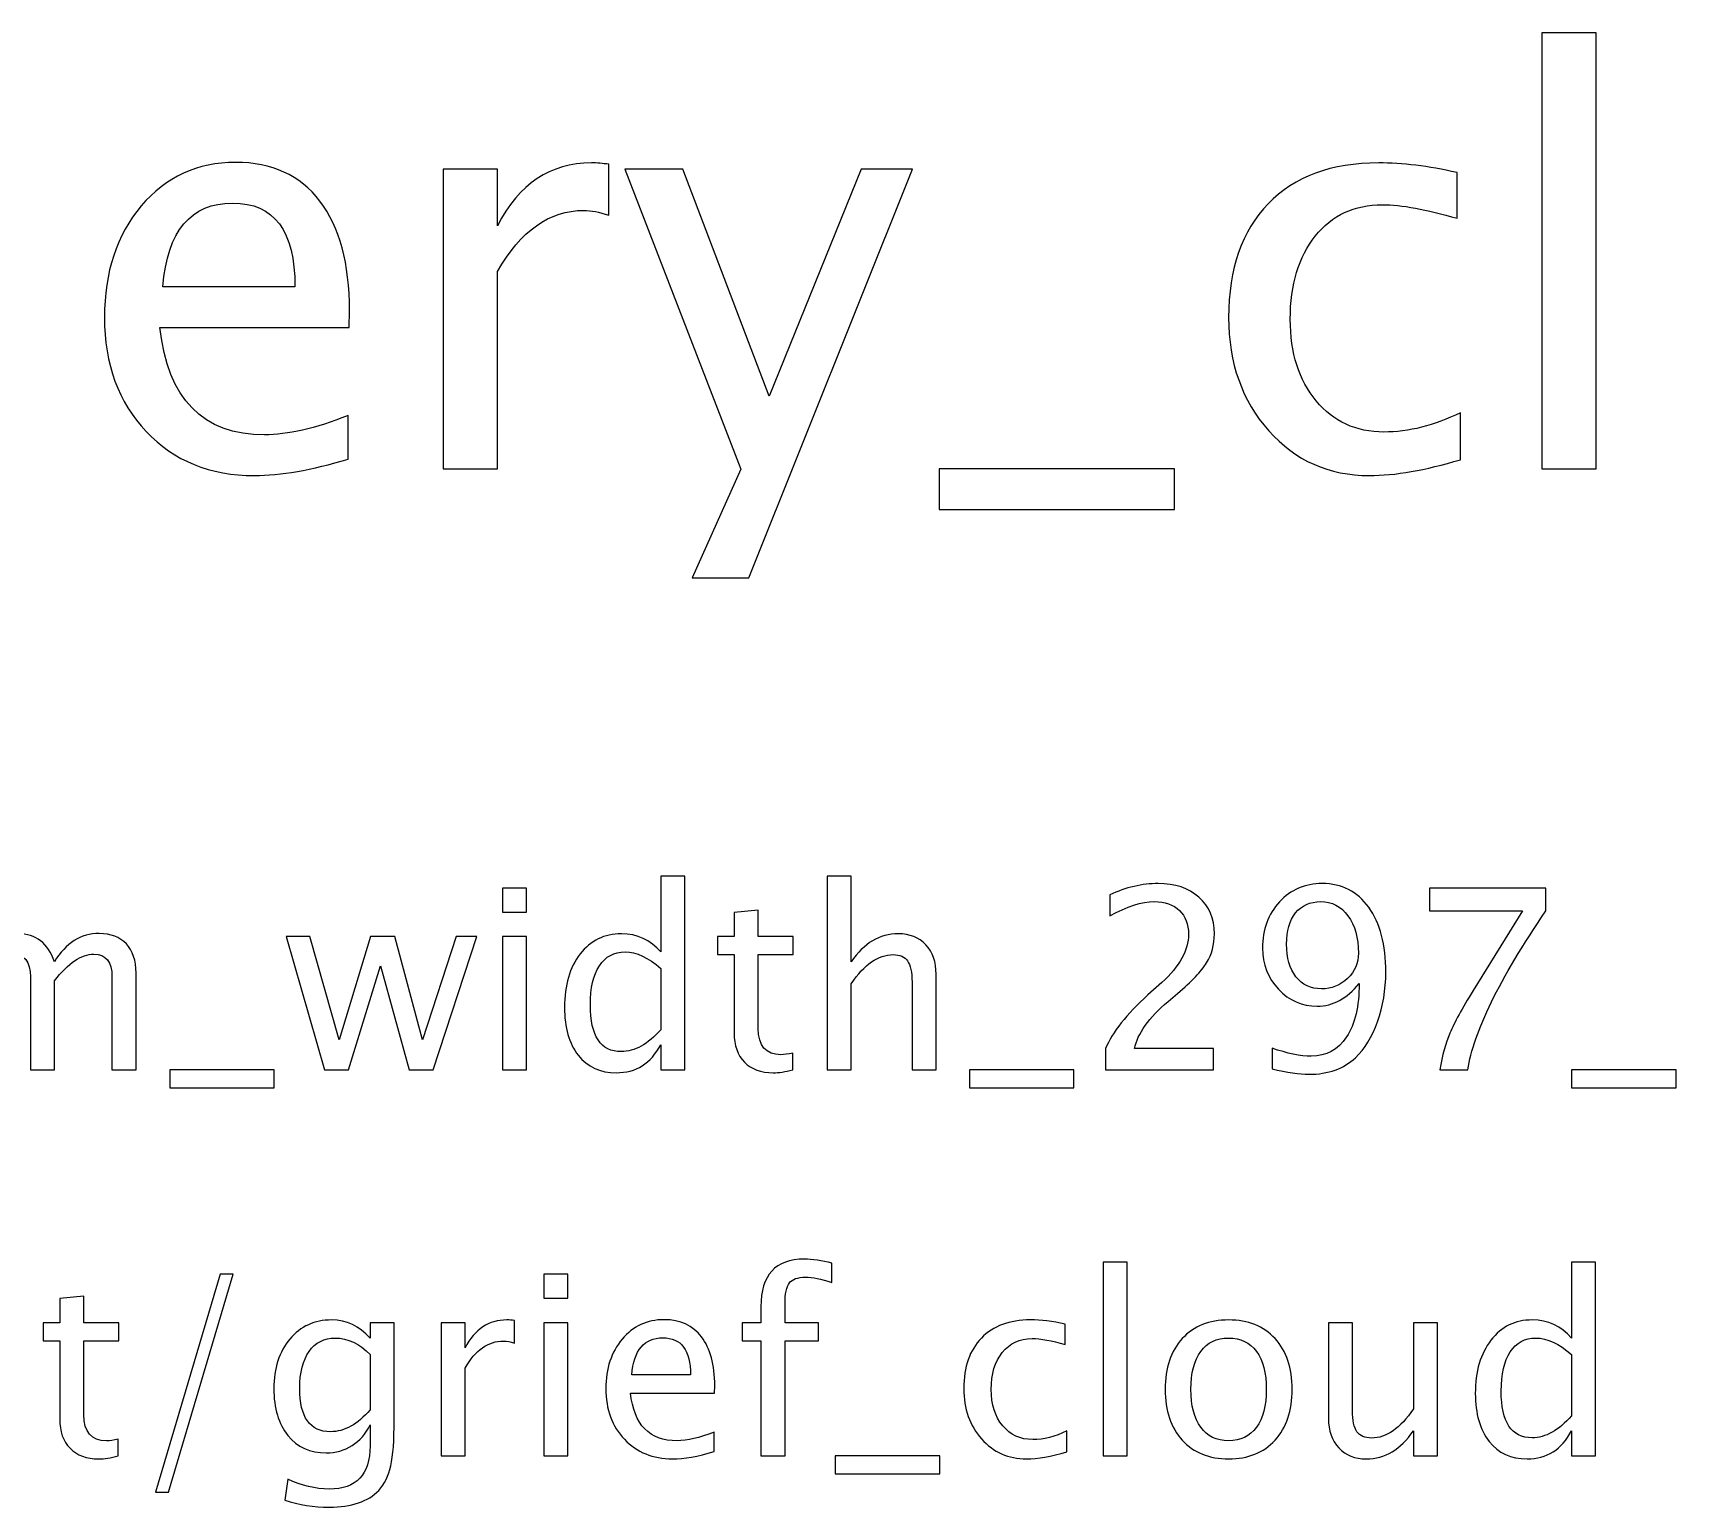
# Model space of a CAD drawing. Header units: centimetres. Extents: x -73 to 73, y -61 to 74.
# Drawn here: x 8.78 to 22.62, y 61.99 to 74.4 of the extents above; entities that cross this region are included whole.
import ezdxf

# ---------------------------------------------------------------- set-up
doc = ezdxf.new("R2010")
doc.units = ezdxf.units.CM
doc.header["$MEASUREMENT"] = 0
doc.layers.add('Layer 1', color=7, linetype='Continuous')

msp = doc.modelspace()

# ---------------------------------------------------------------- linework, layer by layer
at = {"layer": 'Layer 1'}
for points, knots in [([(21.49312, 70.73294), (21.49312, 70.73294), (21.49312, 74.40483), (21.49312, 74.40483), (21.49312, 74.40483), (21.49312, 74.40483), (21.95032, 74.40483), (21.95032, 74.40483), (21.95032, 74.40483), (21.95032, 74.40483), (21.95032, 70.73294), (21.95032, 70.73294), (21.95032, 70.73294), (21.95032, 70.73294), (21.49312, 70.73294), (21.49312, 70.73294)], [0, 0, 0, 0, 0.2, 0.2, 0.2, 0.2, 0.4, 0.4, 0.4, 0.4, 0.6, 0.6, 0.6, 0.6, 1, 1, 1, 1]), ([(11.43471, 70.8139), (11.12753, 70.72183), (10.8648, 70.67579), (10.64573, 70.67579), (10.64573, 70.67579), (10.27187, 70.67579), (9.96786, 70.79962), (9.73371, 71.04647), (9.73371, 71.04647), (9.49955, 71.29333), (9.38208, 71.61321), (9.38208, 72.00691), (9.38208, 72.00691), (9.38208, 72.3887), (9.48526, 72.70223), (9.69243, 72.9475), (9.69243, 72.9475), (9.8996, 73.19198), (10.16471, 73.31422), (10.48777, 73.31422), (10.48777, 73.31422), (10.79336, 73.31422), (11.0299, 73.20547), (11.19659, 72.98798), (11.19659, 72.98798), (11.36328, 72.7705), (11.44662, 72.46252), (11.44662, 72.06327), (11.44662, 72.06327), (11.44662, 72.06327), (11.44424, 71.92357), (11.44424, 71.92357), (11.44424, 71.92357), (11.44424, 71.92357), (9.8488, 71.92357), (9.8488, 71.92357), (9.8488, 71.92357), (9.91548, 71.32032), (10.20996, 71.01869), (10.73145, 71.01869), (10.73145, 71.01869), (10.92274, 71.01869), (11.1569, 71.07267), (11.43471, 71.18062), (11.43471, 71.18062), (11.43471, 71.18062), (11.43471, 70.8139), (11.43471, 70.8139)], [0, 0, 0, 0, 0.07692308, 0.07692308, 0.07692308, 0.07692308, 0.15384615, 0.15384615, 0.15384615, 0.15384615, 0.23076923, 0.23076923, 0.23076923, 0.23076923, 0.30769231, 0.30769231, 0.30769231, 0.30769231, 0.38461538, 0.38461538, 0.38461538, 0.38461538, 0.46153846, 0.46153846, 0.46153846, 0.46153846, 0.53846154, 0.53846154, 0.53846154, 0.53846154, 0.61538462, 0.61538462, 0.61538462, 0.61538462, 0.69230769, 0.69230769, 0.69230769, 0.69230769, 0.76923077, 0.76923077, 0.76923077, 0.76923077, 0.84615385, 0.84615385, 0.84615385, 0.84615385, 1, 1, 1, 1]), ([(12.23561, 70.73294), (12.23561, 70.73294), (12.23561, 73.25707), (12.23561, 73.25707), (12.23561, 73.25707), (12.23561, 73.25707), (12.69281, 73.25707), (12.69281, 73.25707), (12.69281, 73.25707), (12.69281, 73.25707), (12.69281, 72.78002), (12.69281, 72.78002), (12.69281, 72.78002), (12.87458, 73.13324), (13.1381, 73.30945), (13.48418, 73.30945), (13.48418, 73.30945), (13.53101, 73.30945), (13.58022, 73.30548), (13.63102, 73.29755), (13.63102, 73.29755), (13.63102, 73.29755), (13.63102, 72.86972), (13.63102, 72.86972), (13.63102, 72.86972), (13.55165, 72.89591), (13.4818, 72.9094), (13.42147, 72.9094), (13.42147, 72.9094), (13.13096, 72.9094), (12.88807, 72.73795), (12.69281, 72.39426), (12.69281, 72.39426), (12.69281, 72.39426), (12.69281, 70.73294), (12.69281, 70.73294), (12.69281, 70.73294), (12.69281, 70.73294), (12.23561, 70.73294), (12.23561, 70.73294)], [0, 0, 0, 0, 0.09090909, 0.09090909, 0.09090909, 0.09090909, 0.18181818, 0.18181818, 0.18181818, 0.18181818, 0.27272727, 0.27272727, 0.27272727, 0.27272727, 0.36363636, 0.36363636, 0.36363636, 0.36363636, 0.45454545, 0.45454545, 0.45454545, 0.45454545, 0.54545455, 0.54545455, 0.54545455, 0.54545455, 0.63636364, 0.63636364, 0.63636364, 0.63636364, 0.72727273, 0.72727273, 0.72727273, 0.72727273, 0.81818182, 0.81818182, 0.81818182, 0.81818182, 1, 1, 1, 1]), ([(14.3335, 69.81378), (14.3335, 69.81378), (14.74307, 70.72976), (14.74307, 70.72976), (14.74307, 70.72976), (14.74307, 70.72976), (13.76517, 73.25707), (13.76517, 73.25707), (13.76517, 73.25707), (13.76517, 73.25707), (14.25571, 73.25707), (14.25571, 73.25707), (14.25571, 73.25707), (14.25571, 73.25707), (14.98278, 71.34572), (14.98278, 71.34572), (14.98278, 71.34572), (14.98278, 71.34572), (15.75828, 73.25707), (15.75828, 73.25707), (15.75828, 73.25707), (15.75828, 73.25707), (16.18928, 73.25707), (16.18928, 73.25707), (16.18928, 73.25707), (16.18928, 73.25707), (14.80975, 69.81378), (14.80975, 69.81378), (14.80975, 69.81378), (14.80975, 69.81378), (14.3335, 69.81378), (14.3335, 69.81378)], [0, 0, 0, 0, 0.11111111, 0.11111111, 0.11111111, 0.11111111, 0.22222222, 0.22222222, 0.22222222, 0.22222222, 0.33333333, 0.33333333, 0.33333333, 0.33333333, 0.44444444, 0.44444444, 0.44444444, 0.44444444, 0.55555556, 0.55555556, 0.55555556, 0.55555556, 0.66666667, 0.66666667, 0.66666667, 0.66666667, 0.77777778, 0.77777778, 0.77777778, 0.77777778, 1, 1, 1, 1]), ([(20.80653, 70.80914), (20.51046, 70.72024), (20.25487, 70.67579), (20.03977, 70.67579), (20.03977, 70.67579), (19.69846, 70.67579), (19.41588, 70.802), (19.19125, 71.05362), (19.19125, 71.05362), (18.96662, 71.30603), (18.85391, 71.62432), (18.85391, 72.0077), (18.85391, 72.0077), (18.85391, 72.41728), (18.96503, 72.73716), (19.18728, 72.96576), (19.18728, 72.96576), (19.40953, 73.19515), (19.71989, 73.30945), (20.11835, 73.30945), (20.11835, 73.30945), (20.31441, 73.30945), (20.53507, 73.28247), (20.77796, 73.22849), (20.77796, 73.22849), (20.77796, 73.22849), (20.77796, 72.84273), (20.77796, 72.84273), (20.77796, 72.84273), (20.51999, 72.91893), (20.30964, 72.95703), (20.14772, 72.95703), (20.14772, 72.95703), (19.91277, 72.95703), (19.72465, 72.86892), (19.58416, 72.6935), (19.58416, 72.6935), (19.44366, 72.51808), (19.37302, 72.28393), (19.37302, 71.99183), (19.37302, 71.99183), (19.37302, 71.70846), (19.44604, 71.47986), (19.5913, 71.30444), (19.5913, 71.30444), (19.73656, 71.12982), (19.92626, 71.0425), (20.16201, 71.0425), (20.16201, 71.0425), (20.37076, 71.0425), (20.58507, 71.09648), (20.80653, 71.20443), (20.80653, 71.20443), (20.80653, 71.20443), (20.80653, 70.80914), (20.80653, 70.80914)], [0, 0, 0, 0, 0.06666667, 0.06666667, 0.06666667, 0.06666667, 0.13333333, 0.13333333, 0.13333333, 0.13333333, 0.2, 0.2, 0.2, 0.2, 0.26666667, 0.26666667, 0.26666667, 0.26666667, 0.33333333, 0.33333333, 0.33333333, 0.33333333, 0.4, 0.4, 0.4, 0.4, 0.46666667, 0.46666667, 0.46666667, 0.46666667, 0.53333333, 0.53333333, 0.53333333, 0.53333333, 0.6, 0.6, 0.6, 0.6, 0.66666667, 0.66666667, 0.66666667, 0.66666667, 0.73333333, 0.73333333, 0.73333333, 0.73333333, 0.8, 0.8, 0.8, 0.8, 0.86666667, 0.86666667, 0.86666667, 0.86666667, 1, 1, 1, 1]), ([(9.87261, 72.26647), (9.87261, 72.26647), (10.98704, 72.26647), (10.98704, 72.26647), (10.98704, 72.26647), (10.98704, 72.73637), (10.81162, 72.97132), (10.46158, 72.97132), (10.46158, 72.97132), (10.10915, 72.97132), (9.91309, 72.73637), (9.87261, 72.26647)], [0, 0, 0, 0, 0.25, 0.25, 0.25, 0.25, 0.5, 0.5, 0.5, 0.5, 1, 1, 1, 1]), ([(16.41551, 70.39004), (16.41551, 70.39004), (16.41551, 70.73294), (16.41551, 70.73294), (16.41551, 70.73294), (16.41551, 70.73294), (18.39671, 70.73294), (18.39671, 70.73294), (18.39671, 70.73294), (18.39671, 70.73294), (18.39671, 70.39004), (18.39671, 70.39004), (18.39671, 70.39004), (18.39671, 70.39004), (16.41551, 70.39004), (16.41551, 70.39004)], [0, 0, 0, 0, 0.2, 0.2, 0.2, 0.2, 0.4, 0.4, 0.4, 0.4, 0.6, 0.6, 0.6, 0.6, 1, 1, 1, 1]), ([(14.06857, 65.67044), (14.06857, 65.67044), (14.06857, 65.88105), (14.06857, 65.88105), (14.06857, 65.88105), (13.98567, 65.72371), (13.86079, 65.64504), (13.69392, 65.64504), (13.69392, 65.64504), (13.55846, 65.64504), (13.45192, 65.69408), (13.37431, 65.7925), (13.37431, 65.7925), (13.2967, 65.89093), (13.25789, 66.02534), (13.25789, 66.19573), (13.25789, 66.19573), (13.25789, 66.38199), (13.30199, 66.53192), (13.38983, 66.64552), (13.38983, 66.64552), (13.47802, 66.75876), (13.59374, 66.81556), (13.73732, 66.81556), (13.73732, 66.81556), (13.87031, 66.81556), (13.98109, 66.76476), (14.06857, 66.66281), (14.06857, 66.66281), (14.06857, 66.66281), (14.06857, 67.30239), (14.06857, 67.30239), (14.06857, 67.30239), (14.06857, 67.30239), (14.27178, 67.30239), (14.27178, 67.30239), (14.27178, 67.30239), (14.27178, 67.30239), (14.27178, 65.67044), (14.27178, 65.67044), (14.27178, 65.67044), (14.27178, 65.67044), (14.06857, 65.67044), (14.06857, 65.67044)], [0, 0, 0, 0, 0.08333333, 0.08333333, 0.08333333, 0.08333333, 0.16666667, 0.16666667, 0.16666667, 0.16666667, 0.25, 0.25, 0.25, 0.25, 0.33333333, 0.33333333, 0.33333333, 0.33333333, 0.41666667, 0.41666667, 0.41666667, 0.41666667, 0.5, 0.5, 0.5, 0.5, 0.58333333, 0.58333333, 0.58333333, 0.58333333, 0.66666667, 0.66666667, 0.66666667, 0.66666667, 0.75, 0.75, 0.75, 0.75, 0.83333333, 0.83333333, 0.83333333, 0.83333333, 1, 1, 1, 1]), ([(15.47051, 65.67044), (15.47051, 65.67044), (15.47051, 67.30239), (15.47051, 67.30239), (15.47051, 67.30239), (15.47051, 67.30239), (15.67371, 67.30239), (15.67371, 67.30239), (15.67371, 67.30239), (15.67371, 67.30239), (15.67371, 66.58026), (15.67371, 66.58026), (15.67371, 66.58026), (15.78131, 66.73724), (15.91325, 66.81556), (16.06918, 66.81556), (16.06918, 66.81556), (16.16725, 66.81556), (16.24521, 66.78487), (16.30271, 66.72313), (16.30271, 66.72313), (16.36022, 66.66175), (16.38915, 66.57884), (16.38915, 66.47513), (16.38915, 66.47513), (16.38915, 66.47513), (16.38915, 65.67044), (16.38915, 65.67044), (16.38915, 65.67044), (16.38915, 65.67044), (16.18594, 65.67044), (16.18594, 65.67044), (16.18594, 65.67044), (16.18594, 65.67044), (16.18594, 66.40881), (16.18594, 66.40881), (16.18594, 66.40881), (16.18594, 66.49206), (16.1736, 66.55133), (16.14926, 66.58661), (16.14926, 66.58661), (16.12456, 66.62224), (16.08399, 66.63987), (16.02719, 66.63987), (16.02719, 66.63987), (15.90231, 66.63987), (15.78448, 66.55838), (15.67371, 66.3954), (15.67371, 66.3954), (15.67371, 66.3954), (15.67371, 65.67044), (15.67371, 65.67044), (15.67371, 65.67044), (15.67371, 65.67044), (15.47051, 65.67044), (15.47051, 65.67044)], [0, 0, 0, 0, 0.06666667, 0.06666667, 0.06666667, 0.06666667, 0.13333333, 0.13333333, 0.13333333, 0.13333333, 0.2, 0.2, 0.2, 0.2, 0.26666667, 0.26666667, 0.26666667, 0.26666667, 0.33333333, 0.33333333, 0.33333333, 0.33333333, 0.4, 0.4, 0.4, 0.4, 0.46666667, 0.46666667, 0.46666667, 0.46666667, 0.53333333, 0.53333333, 0.53333333, 0.53333333, 0.6, 0.6, 0.6, 0.6, 0.66666667, 0.66666667, 0.66666667, 0.66666667, 0.73333333, 0.73333333, 0.73333333, 0.73333333, 0.8, 0.8, 0.8, 0.8, 0.86666667, 0.86666667, 0.86666667, 0.86666667, 1, 1, 1, 1]), ([(12.73507, 66.99759), (12.73507, 66.99759), (12.73507, 67.20079), (12.73507, 67.20079), (12.73507, 67.20079), (12.73507, 67.20079), (12.93827, 67.20079), (12.93827, 67.20079), (12.93827, 67.20079), (12.93827, 67.20079), (12.93827, 66.99759), (12.93827, 66.99759), (12.93827, 66.99759), (12.93827, 66.99759), (12.73507, 66.99759), (12.73507, 66.99759)], [0, 0, 0, 0, 0.2, 0.2, 0.2, 0.2, 0.4, 0.4, 0.4, 0.4, 0.6, 0.6, 0.6, 0.6, 1, 1, 1, 1]), ([(17.81508, 65.67044), (17.81508, 65.67044), (17.81508, 65.84824), (17.81508, 65.84824), (17.81508, 65.84824), (17.87435, 65.98688), (17.99394, 66.13822), (18.17421, 66.30156), (18.17421, 66.30156), (18.17421, 66.30156), (18.29063, 66.40598), (18.29063, 66.40598), (18.29063, 66.40598), (18.44056, 66.54216), (18.5157, 66.67692), (18.5157, 66.81097), (18.5157, 66.81097), (18.5157, 66.8967), (18.48995, 66.96373), (18.4388, 67.01276), (18.4388, 67.01276), (18.38764, 67.0618), (18.31673, 67.08649), (18.22678, 67.08649), (18.22678, 67.08649), (18.12165, 67.08649), (17.99712, 67.04628), (17.85318, 66.96584), (17.85318, 66.96584), (17.85318, 66.96584), (17.85318, 67.14364), (17.85318, 67.14364), (17.85318, 67.14364), (17.989, 67.20714), (18.12412, 67.23889), (18.25888, 67.23889), (18.25888, 67.23889), (18.40211, 67.23889), (18.51711, 67.20044), (18.6039, 67.12318), (18.6039, 67.12318), (18.69033, 67.04592), (18.73372, 66.94362), (18.73372, 66.81591), (18.73372, 66.81591), (18.73372, 66.72419), (18.71185, 66.6427), (18.6681, 66.57179), (18.6681, 66.57179), (18.624, 66.50053), (18.54251, 66.41445), (18.42292, 66.31285), (18.42292, 66.31285), (18.42292, 66.31285), (18.34425, 66.24582), (18.34425, 66.24582), (18.34425, 66.24582), (18.18056, 66.10718), (18.08602, 65.97453), (18.06062, 65.84824), (18.06062, 65.84824), (18.06062, 65.84824), (18.72737, 65.84824), (18.72737, 65.84824), (18.72737, 65.84824), (18.72737, 65.84824), (18.72737, 65.67044), (18.72737, 65.67044), (18.72737, 65.67044), (18.72737, 65.67044), (17.81508, 65.67044), (17.81508, 65.67044)], [0, 0, 0, 0, 0.05263158, 0.05263158, 0.05263158, 0.05263158, 0.10526316, 0.10526316, 0.10526316, 0.10526316, 0.15789474, 0.15789474, 0.15789474, 0.15789474, 0.21052632, 0.21052632, 0.21052632, 0.21052632, 0.26315789, 0.26315789, 0.26315789, 0.26315789, 0.31578947, 0.31578947, 0.31578947, 0.31578947, 0.36842105, 0.36842105, 0.36842105, 0.36842105, 0.42105263, 0.42105263, 0.42105263, 0.42105263, 0.47368421, 0.47368421, 0.47368421, 0.47368421, 0.52631579, 0.52631579, 0.52631579, 0.52631579, 0.57894737, 0.57894737, 0.57894737, 0.57894737, 0.63157895, 0.63157895, 0.63157895, 0.63157895, 0.68421053, 0.68421053, 0.68421053, 0.68421053, 0.73684211, 0.73684211, 0.73684211, 0.73684211, 0.78947368, 0.78947368, 0.78947368, 0.78947368, 0.84210526, 0.84210526, 0.84210526, 0.84210526, 0.89473684, 0.89473684, 0.89473684, 0.89473684, 1, 1, 1, 1]), ([(19.21914, 65.67891), (19.21914, 65.67891), (19.21914, 65.85247), (19.21914, 65.85247), (19.21914, 65.85247), (19.34861, 65.80732), (19.45868, 65.78474), (19.54969, 65.78474), (19.54969, 65.78474), (19.67634, 65.78474), (19.77547, 65.83872), (19.84673, 65.94667), (19.84673, 65.94667), (19.91799, 66.05462), (19.95362, 66.2049), (19.95362, 66.39716), (19.95362, 66.39716), (19.85026, 66.26981), (19.73279, 66.20596), (19.60085, 66.20596), (19.60085, 66.20596), (19.47208, 66.20596), (19.36272, 66.25323), (19.27312, 66.34813), (19.27312, 66.34813), (19.18351, 66.44302), (19.13871, 66.55838), (19.13871, 66.69491), (19.13871, 66.69491), (19.13871, 66.85154), (19.18633, 66.98136), (19.28193, 67.08438), (19.28193, 67.08438), (19.37719, 67.18739), (19.49713, 67.23889), (19.64177, 67.23889), (19.64177, 67.23889), (19.80793, 67.23889), (19.93881, 67.17222), (20.03441, 67.03887), (20.03441, 67.03887), (20.13001, 66.90552), (20.17799, 66.72313), (20.17799, 66.49136), (20.17799, 66.49136), (20.17799, 66.34389), (20.15506, 66.20525), (20.10885, 66.07543), (20.10885, 66.07543), (20.06263, 65.94525), (20.0009, 65.84436), (19.92293, 65.77204), (19.92293, 65.77204), (19.82345, 65.67891), (19.69222, 65.63234), (19.52994, 65.63234), (19.52994, 65.63234), (19.44986, 65.63234), (19.34649, 65.64786), (19.21914, 65.67891)], [0, 0, 0, 0, 0.0625, 0.0625, 0.0625, 0.0625, 0.125, 0.125, 0.125, 0.125, 0.1875, 0.1875, 0.1875, 0.1875, 0.25, 0.25, 0.25, 0.25, 0.3125, 0.3125, 0.3125, 0.3125, 0.375, 0.375, 0.375, 0.375, 0.4375, 0.4375, 0.4375, 0.4375, 0.5, 0.5, 0.5, 0.5, 0.5625, 0.5625, 0.5625, 0.5625, 0.625, 0.625, 0.625, 0.625, 0.6875, 0.6875, 0.6875, 0.6875, 0.75, 0.75, 0.75, 0.75, 0.8125, 0.8125, 0.8125, 0.8125, 0.875, 0.875, 0.875, 0.875, 1, 1, 1, 1]), ([(20.63378, 65.67044), (20.65354, 65.78968), (20.68211, 65.89304), (20.7188, 65.97983), (20.7188, 65.97983), (20.75549, 66.06661), (20.82075, 66.1862), (20.91389, 66.3379), (20.91389, 66.3379), (20.91389, 66.3379), (21.33016, 67.01029), (21.33016, 67.01029), (21.33016, 67.01029), (21.33016, 67.01029), (20.54488, 67.01029), (20.54488, 67.01029), (20.54488, 67.01029), (20.54488, 67.01029), (20.54488, 67.20079), (20.54488, 67.20079), (20.54488, 67.20079), (20.54488, 67.20079), (21.52702, 67.20079), (21.52702, 67.20079), (21.52702, 67.20079), (21.52702, 67.20079), (21.52702, 67.01029), (21.52702, 67.01029), (21.52702, 67.01029), (21.13508, 66.43174), (20.91565, 65.98512), (20.86873, 65.67044), (20.86873, 65.67044), (20.86873, 65.67044), (20.63378, 65.67044), (20.63378, 65.67044)], [0, 0, 0, 0, 0.1, 0.1, 0.1, 0.1, 0.2, 0.2, 0.2, 0.2, 0.3, 0.3, 0.3, 0.3, 0.4, 0.4, 0.4, 0.4, 0.5, 0.5, 0.5, 0.5, 0.6, 0.6, 0.6, 0.6, 0.7, 0.7, 0.7, 0.7, 0.8, 0.8, 0.8, 0.8, 1, 1, 1, 1]), ([(15.18053, 65.67079), (15.11774, 65.65351), (15.06306, 65.64504), (15.01684, 65.64504), (15.01684, 65.64504), (14.91313, 65.64504), (14.83234, 65.67467), (14.77448, 65.73394), (14.77448, 65.73394), (14.71627, 65.79321), (14.68735, 65.8754), (14.68735, 65.98088), (14.68735, 65.98088), (14.68735, 65.98088), (14.68735, 66.63987), (14.68735, 66.63987), (14.68735, 66.63987), (14.68735, 66.63987), (14.54694, 66.63987), (14.54694, 66.63987), (14.54694, 66.63987), (14.54694, 66.63987), (14.54694, 66.79228), (14.54694, 66.79228), (14.54694, 66.79228), (14.54694, 66.79228), (14.68735, 66.79228), (14.68735, 66.79228), (14.68735, 66.79228), (14.68735, 66.79228), (14.68735, 66.99512), (14.68735, 66.99512), (14.68735, 66.99512), (14.68735, 66.99512), (14.89055, 67.01453), (14.89055, 67.01453), (14.89055, 67.01453), (14.89055, 67.01453), (14.89055, 66.79228), (14.89055, 66.79228), (14.89055, 66.79228), (14.89055, 66.79228), (15.18476, 66.79228), (15.18476, 66.79228), (15.18476, 66.79228), (15.18476, 66.79228), (15.18476, 66.63987), (15.18476, 66.63987), (15.18476, 66.63987), (15.18476, 66.63987), (14.89055, 66.63987), (14.89055, 66.63987), (14.89055, 66.63987), (14.89055, 66.63987), (14.89055, 66.01757), (14.89055, 66.01757), (14.89055, 66.01757), (14.89055, 65.87082), (14.9544, 65.79744), (15.08175, 65.79744), (15.08175, 65.79744), (15.10892, 65.79744), (15.14173, 65.80203), (15.18053, 65.81085), (15.18053, 65.81085), (15.18053, 65.81085), (15.18053, 65.67079), (15.18053, 65.67079)], [0, 0, 0, 0, 0.05555556, 0.05555556, 0.05555556, 0.05555556, 0.11111111, 0.11111111, 0.11111111, 0.11111111, 0.16666667, 0.16666667, 0.16666667, 0.16666667, 0.22222222, 0.22222222, 0.22222222, 0.22222222, 0.27777778, 0.27777778, 0.27777778, 0.27777778, 0.33333333, 0.33333333, 0.33333333, 0.33333333, 0.38888889, 0.38888889, 0.38888889, 0.38888889, 0.44444444, 0.44444444, 0.44444444, 0.44444444, 0.5, 0.5, 0.5, 0.5, 0.55555556, 0.55555556, 0.55555556, 0.55555556, 0.61111111, 0.61111111, 0.61111111, 0.61111111, 0.66666667, 0.66666667, 0.66666667, 0.66666667, 0.72222222, 0.72222222, 0.72222222, 0.72222222, 0.77777778, 0.77777778, 0.77777778, 0.77777778, 0.83333333, 0.83333333, 0.83333333, 0.83333333, 0.88888889, 0.88888889, 0.88888889, 0.88888889, 1, 1, 1, 1]), ([(19.34191, 66.72948), (19.34191, 66.61306), (19.36837, 66.52099), (19.42128, 66.45326), (19.42128, 66.45326), (19.4742, 66.38587), (19.54546, 66.35201), (19.63542, 66.35201), (19.63542, 66.35201), (19.72185, 66.35201), (19.79558, 66.38129), (19.85626, 66.43985), (19.85626, 66.43985), (19.91694, 66.49841), (19.94727, 66.56932), (19.94727, 66.65187), (19.94727, 66.65187), (19.94727, 66.7824), (19.91799, 66.88753), (19.85908, 66.9669), (19.85908, 66.9669), (19.80052, 67.04663), (19.72361, 67.08649), (19.62801, 67.08649), (19.62801, 67.08649), (19.53876, 67.08649), (19.46891, 67.05474), (19.41811, 66.99124), (19.41811, 66.99124), (19.36731, 66.92774), (19.34191, 66.84061), (19.34191, 66.72948)], [0, 0, 0, 0, 0.11111111, 0.11111111, 0.11111111, 0.11111111, 0.22222222, 0.22222222, 0.22222222, 0.22222222, 0.33333333, 0.33333333, 0.33333333, 0.33333333, 0.44444444, 0.44444444, 0.44444444, 0.44444444, 0.55555556, 0.55555556, 0.55555556, 0.55555556, 0.66666667, 0.66666667, 0.66666667, 0.66666667, 0.77777778, 0.77777778, 0.77777778, 0.77777778, 1, 1, 1, 1]), ([(8.06958, 65.67044), (8.06958, 65.67044), (8.06958, 66.79228), (8.06958, 66.79228), (8.06958, 66.79228), (8.06958, 66.79228), (8.27278, 66.79228), (8.27278, 66.79228), (8.27278, 66.79228), (8.27278, 66.79228), (8.27278, 66.58026), (8.27278, 66.58026), (8.27278, 66.58026), (8.37191, 66.73724), (8.49891, 66.81556), (8.65449, 66.81556), (8.65449, 66.81556), (8.80442, 66.81556), (8.90637, 66.73724), (8.9607, 66.58026), (8.9607, 66.58026), (9.05701, 66.73865), (9.1826, 66.81768), (9.33676, 66.81768), (9.33676, 66.81768), (9.43519, 66.81768), (9.51174, 66.78875), (9.56642, 66.73054), (9.56642, 66.73054), (9.6211, 66.67233), (9.64862, 66.59084), (9.64862, 66.48606), (9.64862, 66.48606), (9.64862, 66.48606), (9.64862, 65.67044), (9.64862, 65.67044), (9.64862, 65.67044), (9.64862, 65.67044), (9.44542, 65.67044), (9.44542, 65.67044), (9.44542, 65.67044), (9.44542, 65.67044), (9.44542, 66.45255), (9.44542, 66.45255), (9.44542, 66.45255), (9.44542, 66.58026), (9.39462, 66.64411), (9.29302, 66.64411), (9.29302, 66.64411), (9.18753, 66.64411), (9.07676, 66.56967), (8.9607, 66.42045), (8.9607, 66.42045), (8.9607, 66.42045), (8.9607, 65.67044), (8.9607, 65.67044), (8.9607, 65.67044), (8.9607, 65.67044), (8.7575, 65.67044), (8.7575, 65.67044), (8.7575, 65.67044), (8.7575, 65.67044), (8.7575, 66.45326), (8.7575, 66.45326), (8.7575, 66.45326), (8.7575, 66.58202), (8.70599, 66.64622), (8.60263, 66.64622), (8.60263, 66.64622), (8.49997, 66.64622), (8.3899, 66.57144), (8.27278, 66.42151), (8.27278, 66.42151), (8.27278, 66.42151), (8.27278, 65.67044), (8.27278, 65.67044), (8.27278, 65.67044), (8.27278, 65.67044), (8.06958, 65.67044), (8.06958, 65.67044)], [0, 0, 0, 0, 0.04761905, 0.04761905, 0.04761905, 0.04761905, 0.0952381, 0.0952381, 0.0952381, 0.0952381, 0.14285714, 0.14285714, 0.14285714, 0.14285714, 0.19047619, 0.19047619, 0.19047619, 0.19047619, 0.23809524, 0.23809524, 0.23809524, 0.23809524, 0.28571429, 0.28571429, 0.28571429, 0.28571429, 0.33333333, 0.33333333, 0.33333333, 0.33333333, 0.38095238, 0.38095238, 0.38095238, 0.38095238, 0.42857143, 0.42857143, 0.42857143, 0.42857143, 0.47619048, 0.47619048, 0.47619048, 0.47619048, 0.52380952, 0.52380952, 0.52380952, 0.52380952, 0.57142857, 0.57142857, 0.57142857, 0.57142857, 0.61904762, 0.61904762, 0.61904762, 0.61904762, 0.66666667, 0.66666667, 0.66666667, 0.66666667, 0.71428571, 0.71428571, 0.71428571, 0.71428571, 0.76190476, 0.76190476, 0.76190476, 0.76190476, 0.80952381, 0.80952381, 0.80952381, 0.80952381, 0.85714286, 0.85714286, 0.85714286, 0.85714286, 0.9047619, 0.9047619, 0.9047619, 0.9047619, 1, 1, 1, 1]), ([(11.23541, 65.67044), (11.23541, 65.67044), (10.91368, 66.79228), (10.91368, 66.79228), (10.91368, 66.79228), (10.91368, 66.79228), (11.11194, 66.79228), (11.11194, 66.79228), (11.11194, 66.79228), (11.11194, 66.79228), (11.35853, 65.92127), (11.35853, 65.92127), (11.35853, 65.92127), (11.35853, 65.92127), (11.62453, 66.79228), (11.62453, 66.79228), (11.62453, 66.79228), (11.62453, 66.79228), (11.82773, 66.79228), (11.82773, 66.79228), (11.82773, 66.79228), (11.82773, 66.79228), (12.06162, 65.92268), (12.06162, 65.92268), (12.06162, 65.92268), (12.06162, 65.92268), (12.34455, 66.79228), (12.34455, 66.79228), (12.34455, 66.79228), (12.34455, 66.79228), (12.51812, 66.79228), (12.51812, 66.79228), (12.51812, 66.79228), (12.51812, 66.79228), (12.15193, 65.67044), (12.15193, 65.67044), (12.15193, 65.67044), (12.15193, 65.67044), (11.94873, 65.67044), (11.94873, 65.67044), (11.94873, 65.67044), (11.94873, 65.67044), (11.70814, 66.54533), (11.70814, 66.54533), (11.70814, 66.54533), (11.70814, 66.54533), (11.43861, 65.67044), (11.43861, 65.67044), (11.43861, 65.67044), (11.43861, 65.67044), (11.23541, 65.67044), (11.23541, 65.67044)], [0, 0, 0, 0, 0.07142857, 0.07142857, 0.07142857, 0.07142857, 0.14285714, 0.14285714, 0.14285714, 0.14285714, 0.21428571, 0.21428571, 0.21428571, 0.21428571, 0.28571429, 0.28571429, 0.28571429, 0.28571429, 0.35714286, 0.35714286, 0.35714286, 0.35714286, 0.42857143, 0.42857143, 0.42857143, 0.42857143, 0.5, 0.5, 0.5, 0.5, 0.57142857, 0.57142857, 0.57142857, 0.57142857, 0.64285714, 0.64285714, 0.64285714, 0.64285714, 0.71428571, 0.71428571, 0.71428571, 0.71428571, 0.78571429, 0.78571429, 0.78571429, 0.78571429, 0.85714286, 0.85714286, 0.85714286, 0.85714286, 1, 1, 1, 1]), ([(12.73507, 65.67044), (12.73507, 65.67044), (12.73507, 66.79228), (12.73507, 66.79228), (12.73507, 66.79228), (12.73507, 66.79228), (12.93827, 66.79228), (12.93827, 66.79228), (12.93827, 66.79228), (12.93827, 66.79228), (12.93827, 65.67044), (12.93827, 65.67044), (12.93827, 65.67044), (12.93827, 65.67044), (12.73507, 65.67044), (12.73507, 65.67044)], [0, 0, 0, 0, 0.2, 0.2, 0.2, 0.2, 0.4, 0.4, 0.4, 0.4, 0.6, 0.6, 0.6, 0.6, 1, 1, 1, 1]), ([(14.06857, 66.52381), (13.96309, 66.61659), (13.86326, 66.66316), (13.76871, 66.66316), (13.76871, 66.66316), (13.67558, 66.66316), (13.60361, 66.62435), (13.55246, 66.54639), (13.55246, 66.54639), (13.50131, 66.46878), (13.47591, 66.35871), (13.47591, 66.21619), (13.47591, 66.21619), (13.47591, 65.95407), (13.56269, 65.82284), (13.73661, 65.82284), (13.73661, 65.82284), (13.8495, 65.82284), (13.96027, 65.88458), (14.06857, 66.0077), (14.06857, 66.0077), (14.06857, 66.0077), (14.06857, 66.52381), (14.06857, 66.52381)], [0, 0, 0, 0, 0.14285714, 0.14285714, 0.14285714, 0.14285714, 0.28571429, 0.28571429, 0.28571429, 0.28571429, 0.42857143, 0.42857143, 0.42857143, 0.42857143, 0.57142857, 0.57142857, 0.57142857, 0.57142857, 0.71428571, 0.71428571, 0.71428571, 0.71428571, 1, 1, 1, 1]), ([(9.93154, 65.51804), (9.93154, 65.51804), (9.93154, 65.67044), (9.93154, 65.67044), (9.93154, 65.67044), (9.93154, 65.67044), (10.81207, 65.67044), (10.81207, 65.67044), (10.81207, 65.67044), (10.81207, 65.67044), (10.81207, 65.51804), (10.81207, 65.51804), (10.81207, 65.51804), (10.81207, 65.51804), (9.93154, 65.51804), (9.93154, 65.51804)], [0, 0, 0, 0, 0.2, 0.2, 0.2, 0.2, 0.4, 0.4, 0.4, 0.4, 0.6, 0.6, 0.6, 0.6, 1, 1, 1, 1]), ([(16.66996, 65.51804), (16.66996, 65.51804), (16.66996, 65.67044), (16.66996, 65.67044), (16.66996, 65.67044), (16.66996, 65.67044), (17.55049, 65.67044), (17.55049, 65.67044), (17.55049, 65.67044), (17.55049, 65.67044), (17.55049, 65.51804), (17.55049, 65.51804), (17.55049, 65.51804), (17.55049, 65.51804), (16.66996, 65.51804), (16.66996, 65.51804)], [0, 0, 0, 0, 0.2, 0.2, 0.2, 0.2, 0.4, 0.4, 0.4, 0.4, 0.6, 0.6, 0.6, 0.6, 1, 1, 1, 1]), ([(21.74362, 65.51804), (21.74362, 65.51804), (21.74362, 65.67044), (21.74362, 65.67044), (21.74362, 65.67044), (21.74362, 65.67044), (22.62415, 65.67044), (22.62415, 65.67044), (22.62415, 65.67044), (22.62415, 65.67044), (22.62415, 65.51804), (22.62415, 65.51804), (22.62415, 65.51804), (22.62415, 65.51804), (21.74362, 65.51804), (21.74362, 65.51804)], [0, 0, 0, 0, 0.2, 0.2, 0.2, 0.2, 0.4, 0.4, 0.4, 0.4, 0.6, 0.6, 0.6, 0.6, 1, 1, 1, 1]), ([(14.91276, 62.41783), (14.91276, 62.41783), (14.91276, 63.38726), (14.91276, 63.38726), (14.91276, 63.38726), (14.91276, 63.38726), (14.75366, 63.38726), (14.75366, 63.38726), (14.75366, 63.38726), (14.75366, 63.38726), (14.75366, 63.53967), (14.75366, 63.53967), (14.75366, 63.53967), (14.75366, 63.53967), (14.91276, 63.53967), (14.91276, 63.53967), (14.91276, 63.53967), (14.91276, 63.53967), (14.91276, 63.67407), (14.91276, 63.67407), (14.91276, 63.67407), (14.91276, 63.94148), (15.03482, 64.07518), (15.27894, 64.07518), (15.27894, 64.07518), (15.34738, 64.07518), (15.42499, 64.06389), (15.51178, 64.04132), (15.51178, 64.04132), (15.51178, 64.04132), (15.51178, 63.87833), (15.51178, 63.87833), (15.51178, 63.87833), (15.4197, 63.90797), (15.34597, 63.92278), (15.29059, 63.92278), (15.29059, 63.92278), (15.22321, 63.92278), (15.17734, 63.90691), (15.153, 63.8748), (15.153, 63.8748), (15.12831, 63.8427), (15.11596, 63.78308), (15.11596, 63.69595), (15.11596, 63.69595), (15.11596, 63.69595), (15.11596, 63.53967), (15.11596, 63.53967), (15.11596, 63.53967), (15.11596, 63.53967), (15.39783, 63.53967), (15.39783, 63.53967), (15.39783, 63.53967), (15.39783, 63.53967), (15.39783, 63.38726), (15.39783, 63.38726), (15.39783, 63.38726), (15.39783, 63.38726), (15.11596, 63.38726), (15.11596, 63.38726), (15.11596, 63.38726), (15.11596, 63.38726), (15.11596, 62.41783), (15.11596, 62.41783), (15.11596, 62.41783), (15.11596, 62.41783), (14.91276, 62.41783), (14.91276, 62.41783)], [0, 0, 0, 0, 0.05555556, 0.05555556, 0.05555556, 0.05555556, 0.11111111, 0.11111111, 0.11111111, 0.11111111, 0.16666667, 0.16666667, 0.16666667, 0.16666667, 0.22222222, 0.22222222, 0.22222222, 0.22222222, 0.27777778, 0.27777778, 0.27777778, 0.27777778, 0.33333333, 0.33333333, 0.33333333, 0.33333333, 0.38888889, 0.38888889, 0.38888889, 0.38888889, 0.44444444, 0.44444444, 0.44444444, 0.44444444, 0.5, 0.5, 0.5, 0.5, 0.55555556, 0.55555556, 0.55555556, 0.55555556, 0.61111111, 0.61111111, 0.61111111, 0.61111111, 0.66666667, 0.66666667, 0.66666667, 0.66666667, 0.72222222, 0.72222222, 0.72222222, 0.72222222, 0.77777778, 0.77777778, 0.77777778, 0.77777778, 0.83333333, 0.83333333, 0.83333333, 0.83333333, 0.88888889, 0.88888889, 0.88888889, 0.88888889, 1, 1, 1, 1]), ([(17.79532, 62.41783), (17.79532, 62.41783), (17.79532, 64.04978), (17.79532, 64.04978), (17.79532, 64.04978), (17.79532, 64.04978), (17.99852, 64.04978), (17.99852, 64.04978), (17.99852, 64.04978), (17.99852, 64.04978), (17.99852, 62.41783), (17.99852, 62.41783), (17.99852, 62.41783), (17.99852, 62.41783), (17.79532, 62.41783), (17.79532, 62.41783)], [0, 0, 0, 0, 0.2, 0.2, 0.2, 0.2, 0.4, 0.4, 0.4, 0.4, 0.6, 0.6, 0.6, 0.6, 1, 1, 1, 1]), ([(21.74291, 62.41783), (21.74291, 62.41783), (21.74291, 62.62844), (21.74291, 62.62844), (21.74291, 62.62844), (21.66001, 62.4711), (21.53513, 62.39243), (21.36826, 62.39243), (21.36826, 62.39243), (21.2328, 62.39243), (21.12626, 62.44147), (21.04865, 62.53989), (21.04865, 62.53989), (20.97104, 62.63832), (20.93223, 62.77273), (20.93223, 62.94312), (20.93223, 62.94312), (20.93223, 63.12938), (20.97633, 63.27931), (21.06417, 63.39291), (21.06417, 63.39291), (21.15236, 63.50615), (21.26808, 63.56295), (21.41166, 63.56295), (21.41166, 63.56295), (21.54465, 63.56295), (21.65543, 63.51215), (21.74291, 63.4102), (21.74291, 63.4102), (21.74291, 63.4102), (21.74291, 64.04978), (21.74291, 64.04978), (21.74291, 64.04978), (21.74291, 64.04978), (21.94612, 64.04978), (21.94612, 64.04978), (21.94612, 64.04978), (21.94612, 64.04978), (21.94612, 62.41783), (21.94612, 62.41783), (21.94612, 62.41783), (21.94612, 62.41783), (21.74291, 62.41783), (21.74291, 62.41783)], [0, 0, 0, 0, 0.08333333, 0.08333333, 0.08333333, 0.08333333, 0.16666667, 0.16666667, 0.16666667, 0.16666667, 0.25, 0.25, 0.25, 0.25, 0.33333333, 0.33333333, 0.33333333, 0.33333333, 0.41666667, 0.41666667, 0.41666667, 0.41666667, 0.5, 0.5, 0.5, 0.5, 0.58333333, 0.58333333, 0.58333333, 0.58333333, 0.66666667, 0.66666667, 0.66666667, 0.66666667, 0.75, 0.75, 0.75, 0.75, 0.83333333, 0.83333333, 0.83333333, 0.83333333, 1, 1, 1, 1]), ([(9.81335, 62.11091), (9.81335, 62.11091), (10.35769, 63.94818), (10.35769, 63.94818), (10.35769, 63.94818), (10.35769, 63.94818), (10.46528, 63.94818), (10.46528, 63.94818), (10.46528, 63.94818), (10.46528, 63.94818), (9.92095, 62.11091), (9.92095, 62.11091), (9.92095, 62.11091), (9.92095, 62.11091), (9.81335, 62.11091), (9.81335, 62.11091)], [0, 0, 0, 0, 0.2, 0.2, 0.2, 0.2, 0.4, 0.4, 0.4, 0.4, 0.6, 0.6, 0.6, 0.6, 1, 1, 1, 1]), ([(13.0836, 63.74498), (13.0836, 63.74498), (13.0836, 63.94818), (13.0836, 63.94818), (13.0836, 63.94818), (13.0836, 63.94818), (13.2868, 63.94818), (13.2868, 63.94818), (13.2868, 63.94818), (13.2868, 63.94818), (13.2868, 63.74498), (13.2868, 63.74498), (13.2868, 63.74498), (13.2868, 63.74498), (13.0836, 63.74498), (13.0836, 63.74498)], [0, 0, 0, 0, 0.2, 0.2, 0.2, 0.2, 0.4, 0.4, 0.4, 0.4, 0.6, 0.6, 0.6, 0.6, 1, 1, 1, 1]), ([(9.49797, 62.41818), (9.43518, 62.4009), (9.3805, 62.39243), (9.33428, 62.39243), (9.33428, 62.39243), (9.23057, 62.39243), (9.14978, 62.42206), (9.09192, 62.48133), (9.09192, 62.48133), (9.03371, 62.5406), (9.00479, 62.62279), (9.00479, 62.72827), (9.00479, 62.72827), (9.00479, 62.72827), (9.00479, 63.38726), (9.00479, 63.38726), (9.00479, 63.38726), (9.00479, 63.38726), (8.86438, 63.38726), (8.86438, 63.38726), (8.86438, 63.38726), (8.86438, 63.38726), (8.86438, 63.53967), (8.86438, 63.53967), (8.86438, 63.53967), (8.86438, 63.53967), (9.00479, 63.53967), (9.00479, 63.53967), (9.00479, 63.53967), (9.00479, 63.53967), (9.00479, 63.74251), (9.00479, 63.74251), (9.00479, 63.74251), (9.00479, 63.74251), (9.20799, 63.76192), (9.20799, 63.76192), (9.20799, 63.76192), (9.20799, 63.76192), (9.20799, 63.53967), (9.20799, 63.53967), (9.20799, 63.53967), (9.20799, 63.53967), (9.5022, 63.53967), (9.5022, 63.53967), (9.5022, 63.53967), (9.5022, 63.53967), (9.5022, 63.38726), (9.5022, 63.38726), (9.5022, 63.38726), (9.5022, 63.38726), (9.20799, 63.38726), (9.20799, 63.38726), (9.20799, 63.38726), (9.20799, 63.38726), (9.20799, 62.76496), (9.20799, 62.76496), (9.20799, 62.76496), (9.20799, 62.61821), (9.27184, 62.54483), (9.39919, 62.54483), (9.39919, 62.54483), (9.42636, 62.54483), (9.45917, 62.54942), (9.49797, 62.55824), (9.49797, 62.55824), (9.49797, 62.55824), (9.49797, 62.41818), (9.49797, 62.41818)], [0, 0, 0, 0, 0.05555556, 0.05555556, 0.05555556, 0.05555556, 0.11111111, 0.11111111, 0.11111111, 0.11111111, 0.16666667, 0.16666667, 0.16666667, 0.16666667, 0.22222222, 0.22222222, 0.22222222, 0.22222222, 0.27777778, 0.27777778, 0.27777778, 0.27777778, 0.33333333, 0.33333333, 0.33333333, 0.33333333, 0.38888889, 0.38888889, 0.38888889, 0.38888889, 0.44444444, 0.44444444, 0.44444444, 0.44444444, 0.5, 0.5, 0.5, 0.5, 0.55555556, 0.55555556, 0.55555556, 0.55555556, 0.61111111, 0.61111111, 0.61111111, 0.61111111, 0.66666667, 0.66666667, 0.66666667, 0.66666667, 0.72222222, 0.72222222, 0.72222222, 0.72222222, 0.77777778, 0.77777778, 0.77777778, 0.77777778, 0.83333333, 0.83333333, 0.83333333, 0.83333333, 0.88888889, 0.88888889, 0.88888889, 0.88888889, 1, 1, 1, 1]), ([(10.90202, 62.0453), (10.90202, 62.0453), (10.92601, 62.22098), (10.92601, 62.22098), (10.92601, 62.22098), (11.04384, 62.16595), (11.16061, 62.13843), (11.27597, 62.13843), (11.27597, 62.13843), (11.50492, 62.13843), (11.61957, 62.25979), (11.61957, 62.50214), (11.61957, 62.50214), (11.61957, 62.50214), (11.61957, 62.67853), (11.61957, 62.67853), (11.61957, 62.67853), (11.5843, 62.6041), (11.5342, 62.54659), (11.46894, 62.50532), (11.46894, 62.50532), (11.40367, 62.46404), (11.331, 62.44323), (11.25092, 62.44323), (11.25092, 62.44323), (11.1151, 62.44323), (11.0075, 62.49191), (10.92813, 62.58928), (10.92813, 62.58928), (10.84875, 62.68665), (10.80889, 62.81859), (10.80889, 62.9851), (10.80889, 62.9851), (10.80889, 63.15549), (10.85405, 63.29448), (10.94436, 63.40208), (10.94436, 63.40208), (11.03502, 63.50933), (11.15179, 63.56295), (11.29537, 63.56295), (11.29537, 63.56295), (11.42096, 63.56295), (11.52926, 63.51215), (11.61957, 63.4102), (11.61957, 63.4102), (11.61957, 63.4102), (11.61957, 63.53967), (11.61957, 63.53967), (11.61957, 63.53967), (11.61957, 63.53967), (11.82278, 63.53967), (11.82278, 63.53967), (11.82278, 63.53967), (11.82278, 63.53967), (11.82278, 62.72404), (11.82278, 62.72404), (11.82278, 62.72404), (11.82278, 62.54871), (11.8136, 62.41889), (11.79526, 62.33457), (11.79526, 62.33457), (11.77727, 62.25026), (11.74269, 62.18112), (11.6926, 62.12749), (11.6926, 62.12749), (11.6037, 62.0333), (11.46471, 61.98603), (11.27597, 61.98603), (11.27597, 61.98603), (11.1465, 61.98603), (11.02197, 62.00578), (10.90202, 62.0453)], [0, 0, 0, 0, 0.05263158, 0.05263158, 0.05263158, 0.05263158, 0.10526316, 0.10526316, 0.10526316, 0.10526316, 0.15789474, 0.15789474, 0.15789474, 0.15789474, 0.21052632, 0.21052632, 0.21052632, 0.21052632, 0.26315789, 0.26315789, 0.26315789, 0.26315789, 0.31578947, 0.31578947, 0.31578947, 0.31578947, 0.36842105, 0.36842105, 0.36842105, 0.36842105, 0.42105263, 0.42105263, 0.42105263, 0.42105263, 0.47368421, 0.47368421, 0.47368421, 0.47368421, 0.52631579, 0.52631579, 0.52631579, 0.52631579, 0.57894737, 0.57894737, 0.57894737, 0.57894737, 0.63157895, 0.63157895, 0.63157895, 0.63157895, 0.68421053, 0.68421053, 0.68421053, 0.68421053, 0.73684211, 0.73684211, 0.73684211, 0.73684211, 0.78947368, 0.78947368, 0.78947368, 0.78947368, 0.84210526, 0.84210526, 0.84210526, 0.84210526, 0.89473684, 0.89473684, 0.89473684, 0.89473684, 1, 1, 1, 1]), ([(12.21753, 62.41783), (12.21753, 62.41783), (12.21753, 63.53967), (12.21753, 63.53967), (12.21753, 63.53967), (12.21753, 63.53967), (12.42073, 63.53967), (12.42073, 63.53967), (12.42073, 63.53967), (12.42073, 63.53967), (12.42073, 63.32765), (12.42073, 63.32765), (12.42073, 63.32765), (12.50152, 63.48463), (12.61864, 63.56295), (12.77245, 63.56295), (12.77245, 63.56295), (12.79326, 63.56295), (12.81514, 63.56118), (12.83771, 63.55766), (12.83771, 63.55766), (12.83771, 63.55766), (12.83771, 63.36751), (12.83771, 63.36751), (12.83771, 63.36751), (12.80244, 63.37915), (12.77139, 63.38515), (12.74458, 63.38515), (12.74458, 63.38515), (12.61546, 63.38515), (12.50751, 63.30895), (12.42073, 63.1562), (12.42073, 63.1562), (12.42073, 63.1562), (12.42073, 62.41783), (12.42073, 62.41783), (12.42073, 62.41783), (12.42073, 62.41783), (12.21753, 62.41783), (12.21753, 62.41783)], [0, 0, 0, 0, 0.09090909, 0.09090909, 0.09090909, 0.09090909, 0.18181818, 0.18181818, 0.18181818, 0.18181818, 0.27272727, 0.27272727, 0.27272727, 0.27272727, 0.36363636, 0.36363636, 0.36363636, 0.36363636, 0.45454545, 0.45454545, 0.45454545, 0.45454545, 0.54545455, 0.54545455, 0.54545455, 0.54545455, 0.63636364, 0.63636364, 0.63636364, 0.63636364, 0.72727273, 0.72727273, 0.72727273, 0.72727273, 0.81818182, 0.81818182, 0.81818182, 0.81818182, 1, 1, 1, 1]), ([(14.5187, 62.45381), (14.38218, 62.41289), (14.26541, 62.39243), (14.16804, 62.39243), (14.16804, 62.39243), (14.00188, 62.39243), (13.86677, 62.44746), (13.7627, 62.55718), (13.7627, 62.55718), (13.65863, 62.66689), (13.60642, 62.80906), (13.60642, 62.98404), (13.60642, 62.98404), (13.60642, 63.15373), (13.65228, 63.29307), (13.74436, 63.40208), (13.74436, 63.40208), (13.83643, 63.51074), (13.95426, 63.56507), (14.09784, 63.56507), (14.09784, 63.56507), (14.23366, 63.56507), (14.33879, 63.51673), (14.41287, 63.42007), (14.41287, 63.42007), (14.48695, 63.32341), (14.524, 63.18653), (14.524, 63.00909), (14.524, 63.00909), (14.524, 63.00909), (14.52294, 62.947), (14.52294, 62.947), (14.52294, 62.947), (14.52294, 62.947), (13.81385, 62.947), (13.81385, 62.947), (13.81385, 62.947), (13.84349, 62.67889), (13.97437, 62.54483), (14.20614, 62.54483), (14.20614, 62.54483), (14.29116, 62.54483), (14.39523, 62.56882), (14.5187, 62.6168), (14.5187, 62.6168), (14.5187, 62.6168), (14.5187, 62.45381), (14.5187, 62.45381)], [0, 0, 0, 0, 0.07692308, 0.07692308, 0.07692308, 0.07692308, 0.15384615, 0.15384615, 0.15384615, 0.15384615, 0.23076923, 0.23076923, 0.23076923, 0.23076923, 0.30769231, 0.30769231, 0.30769231, 0.30769231, 0.38461538, 0.38461538, 0.38461538, 0.38461538, 0.46153846, 0.46153846, 0.46153846, 0.46153846, 0.53846154, 0.53846154, 0.53846154, 0.53846154, 0.61538462, 0.61538462, 0.61538462, 0.61538462, 0.69230769, 0.69230769, 0.69230769, 0.69230769, 0.76923077, 0.76923077, 0.76923077, 0.76923077, 0.84615385, 0.84615385, 0.84615385, 0.84615385, 1, 1, 1, 1]), ([(17.49016, 62.4517), (17.35858, 62.41219), (17.24498, 62.39243), (17.14938, 62.39243), (17.14938, 62.39243), (16.99769, 62.39243), (16.8721, 62.44852), (16.77226, 62.56035), (16.77226, 62.56035), (16.67242, 62.67254), (16.62233, 62.814), (16.62233, 62.98439), (16.62233, 62.98439), (16.62233, 63.16643), (16.67172, 63.3086), (16.7705, 63.4102), (16.7705, 63.4102), (16.86928, 63.51215), (17.00721, 63.56295), (17.18431, 63.56295), (17.18431, 63.56295), (17.27144, 63.56295), (17.36951, 63.55095), (17.47746, 63.52697), (17.47746, 63.52697), (17.47746, 63.52697), (17.47746, 63.35551), (17.47746, 63.35551), (17.47746, 63.35551), (17.36281, 63.38938), (17.26933, 63.40631), (17.19736, 63.40631), (17.19736, 63.40631), (17.09294, 63.40631), (17.00933, 63.36716), (16.94689, 63.28919), (16.94689, 63.28919), (16.88444, 63.21123), (16.85305, 63.10716), (16.85305, 62.97734), (16.85305, 62.97734), (16.85305, 62.85139), (16.8855, 62.74979), (16.95006, 62.67183), (16.95006, 62.67183), (17.01462, 62.59422), (17.09893, 62.55541), (17.20371, 62.55541), (17.20371, 62.55541), (17.29649, 62.55541), (17.39174, 62.5794), (17.49016, 62.62738), (17.49016, 62.62738), (17.49016, 62.62738), (17.49016, 62.4517), (17.49016, 62.4517)], [0, 0, 0, 0, 0.06666667, 0.06666667, 0.06666667, 0.06666667, 0.13333333, 0.13333333, 0.13333333, 0.13333333, 0.2, 0.2, 0.2, 0.2, 0.26666667, 0.26666667, 0.26666667, 0.26666667, 0.33333333, 0.33333333, 0.33333333, 0.33333333, 0.4, 0.4, 0.4, 0.4, 0.46666667, 0.46666667, 0.46666667, 0.46666667, 0.53333333, 0.53333333, 0.53333333, 0.53333333, 0.6, 0.6, 0.6, 0.6, 0.66666667, 0.66666667, 0.66666667, 0.66666667, 0.73333333, 0.73333333, 0.73333333, 0.73333333, 0.8, 0.8, 0.8, 0.8, 0.86666667, 0.86666667, 0.86666667, 0.86666667, 1, 1, 1, 1]), ([(18.85366, 62.39243), (18.68891, 62.39243), (18.55838, 62.44499), (18.46243, 62.55012), (18.46243, 62.55012), (18.36612, 62.65525), (18.31814, 62.79813), (18.31814, 62.97839), (18.31814, 62.97839), (18.31814, 63.15831), (18.36612, 63.30083), (18.46243, 63.40561), (18.46243, 63.40561), (18.55838, 63.51038), (18.68891, 63.56295), (18.85366, 63.56295), (18.85366, 63.56295), (19.01841, 63.56295), (19.14893, 63.51038), (19.24489, 63.40561), (19.24489, 63.40561), (19.3412, 63.30083), (19.38918, 63.15831), (19.38918, 62.97839), (19.38918, 62.97839), (19.38918, 62.79813), (19.3412, 62.65525), (19.24489, 62.55012), (19.24489, 62.55012), (19.14893, 62.44499), (19.01841, 62.39243), (18.85366, 62.39243)], [0, 0, 0, 0, 0.11111111, 0.11111111, 0.11111111, 0.11111111, 0.22222222, 0.22222222, 0.22222222, 0.22222222, 0.33333333, 0.33333333, 0.33333333, 0.33333333, 0.44444444, 0.44444444, 0.44444444, 0.44444444, 0.55555556, 0.55555556, 0.55555556, 0.55555556, 0.66666667, 0.66666667, 0.66666667, 0.66666667, 0.77777778, 0.77777778, 0.77777778, 0.77777778, 1, 1, 1, 1]), ([(13.0836, 62.41783), (13.0836, 62.41783), (13.0836, 63.53967), (13.0836, 63.53967), (13.0836, 63.53967), (13.0836, 63.53967), (13.2868, 63.53967), (13.2868, 63.53967), (13.2868, 63.53967), (13.2868, 63.53967), (13.2868, 62.41783), (13.2868, 62.41783), (13.2868, 62.41783), (13.2868, 62.41783), (13.0836, 62.41783), (13.0836, 62.41783)], [0, 0, 0, 0, 0.2, 0.2, 0.2, 0.2, 0.4, 0.4, 0.4, 0.4, 0.6, 0.6, 0.6, 0.6, 1, 1, 1, 1]), ([(13.82444, 63.0994), (13.82444, 63.0994), (14.31974, 63.0994), (14.31974, 63.0994), (14.31974, 63.0994), (14.31974, 63.30824), (14.24177, 63.41266), (14.0862, 63.41266), (14.0862, 63.41266), (13.92957, 63.41266), (13.84243, 63.30824), (13.82444, 63.0994)], [0, 0, 0, 0, 0.25, 0.25, 0.25, 0.25, 0.5, 0.5, 0.5, 0.5, 1, 1, 1, 1]), ([(20.41011, 62.41783), (20.41011, 62.41783), (20.41011, 62.62879), (20.41011, 62.62879), (20.41011, 62.62879), (20.30181, 62.4711), (20.17023, 62.39243), (20.01571, 62.39243), (20.01571, 62.39243), (19.91764, 62.39243), (19.83967, 62.42312), (19.78182, 62.48486), (19.78182, 62.48486), (19.72361, 62.54659), (19.69468, 62.6295), (19.69468, 62.73427), (19.69468, 62.73427), (19.69468, 62.73427), (19.69468, 63.53967), (19.69468, 63.53967), (19.69468, 63.53967), (19.69468, 63.53967), (19.89788, 63.53967), (19.89788, 63.53967), (19.89788, 63.53967), (19.89788, 63.53967), (19.89788, 62.80059), (19.89788, 62.80059), (19.89788, 62.80059), (19.89788, 62.71628), (19.91023, 62.65666), (19.93457, 62.62138), (19.93457, 62.62138), (19.95926, 62.58575), (20.00019, 62.56811), (20.05769, 62.56811), (20.05769, 62.56811), (20.18187, 62.56811), (20.2997, 62.64961), (20.41011, 62.81294), (20.41011, 62.81294), (20.41011, 62.81294), (20.41011, 63.53967), (20.41011, 63.53967), (20.41011, 63.53967), (20.41011, 63.53967), (20.61332, 63.53967), (20.61332, 63.53967), (20.61332, 63.53967), (20.61332, 63.53967), (20.61332, 62.41783), (20.61332, 62.41783), (20.61332, 62.41783), (20.61332, 62.41783), (20.41011, 62.41783), (20.41011, 62.41783)], [0, 0, 0, 0, 0.06666667, 0.06666667, 0.06666667, 0.06666667, 0.13333333, 0.13333333, 0.13333333, 0.13333333, 0.2, 0.2, 0.2, 0.2, 0.26666667, 0.26666667, 0.26666667, 0.26666667, 0.33333333, 0.33333333, 0.33333333, 0.33333333, 0.4, 0.4, 0.4, 0.4, 0.46666667, 0.46666667, 0.46666667, 0.46666667, 0.53333333, 0.53333333, 0.53333333, 0.53333333, 0.6, 0.6, 0.6, 0.6, 0.66666667, 0.66666667, 0.66666667, 0.66666667, 0.73333333, 0.73333333, 0.73333333, 0.73333333, 0.8, 0.8, 0.8, 0.8, 0.86666667, 0.86666667, 0.86666667, 0.86666667, 1, 1, 1, 1]), ([(11.61957, 62.80589), (11.61957, 62.80589), (11.61957, 63.2712), (11.61957, 63.2712), (11.61957, 63.2712), (11.52997, 63.36398), (11.43225, 63.41055), (11.32677, 63.41055), (11.32677, 63.41055), (11.23293, 63.41055), (11.15955, 63.37315), (11.10664, 63.29801), (11.10664, 63.29801), (11.05337, 63.22322), (11.02691, 63.11915), (11.02691, 62.98651), (11.02691, 62.98651), (11.02691, 62.74274), (11.11334, 62.62103), (11.28655, 62.62103), (11.28655, 62.62103), (11.40438, 62.62103), (11.51551, 62.68277), (11.61957, 62.80589)], [0, 0, 0, 0, 0.14285714, 0.14285714, 0.14285714, 0.14285714, 0.28571429, 0.28571429, 0.28571429, 0.28571429, 0.42857143, 0.42857143, 0.42857143, 0.42857143, 0.57142857, 0.57142857, 0.57142857, 0.57142857, 0.71428571, 0.71428571, 0.71428571, 0.71428571, 1, 1, 1, 1]), ([(18.8533, 62.54483), (18.95385, 62.54483), (19.03216, 62.58258), (19.0879, 62.65842), (19.0879, 62.65842), (19.14329, 62.73392), (19.17116, 62.84081), (19.17116, 62.97839), (19.17116, 62.97839), (19.17116, 63.11563), (19.14329, 63.22216), (19.0879, 63.29766), (19.0879, 63.29766), (19.03216, 63.3728), (18.95385, 63.41055), (18.8533, 63.41055), (18.8533, 63.41055), (18.75241, 63.41055), (18.67409, 63.3728), (18.61906, 63.29766), (18.61906, 63.29766), (18.56367, 63.22216), (18.53616, 63.11563), (18.53616, 62.97839), (18.53616, 62.97839), (18.53616, 62.84081), (18.56367, 62.73392), (18.61906, 62.65842), (18.61906, 62.65842), (18.67409, 62.58258), (18.75241, 62.54483), (18.8533, 62.54483)], [0, 0, 0, 0, 0.11111111, 0.11111111, 0.11111111, 0.11111111, 0.22222222, 0.22222222, 0.22222222, 0.22222222, 0.33333333, 0.33333333, 0.33333333, 0.33333333, 0.44444444, 0.44444444, 0.44444444, 0.44444444, 0.55555556, 0.55555556, 0.55555556, 0.55555556, 0.66666667, 0.66666667, 0.66666667, 0.66666667, 0.77777778, 0.77777778, 0.77777778, 0.77777778, 1, 1, 1, 1]), ([(21.74291, 63.2712), (21.63743, 63.36398), (21.5376, 63.41055), (21.44305, 63.41055), (21.44305, 63.41055), (21.34992, 63.41055), (21.27795, 63.37174), (21.2268, 63.29378), (21.2268, 63.29378), (21.17565, 63.21617), (21.15025, 63.1061), (21.15025, 62.96358), (21.15025, 62.96358), (21.15025, 62.70146), (21.23703, 62.57023), (21.41095, 62.57023), (21.41095, 62.57023), (21.52384, 62.57023), (21.63461, 62.63197), (21.74291, 62.75509), (21.74291, 62.75509), (21.74291, 62.75509), (21.74291, 63.2712), (21.74291, 63.2712)], [0, 0, 0, 0, 0.14285714, 0.14285714, 0.14285714, 0.14285714, 0.28571429, 0.28571429, 0.28571429, 0.28571429, 0.42857143, 0.42857143, 0.42857143, 0.42857143, 0.57142857, 0.57142857, 0.57142857, 0.57142857, 0.71428571, 0.71428571, 0.71428571, 0.71428571, 1, 1, 1, 1]), ([(15.53859, 62.26543), (15.53859, 62.26543), (15.53859, 62.41783), (15.53859, 62.41783), (15.53859, 62.41783), (15.53859, 62.41783), (16.41912, 62.41783), (16.41912, 62.41783), (16.41912, 62.41783), (16.41912, 62.41783), (16.41912, 62.26543), (16.41912, 62.26543), (16.41912, 62.26543), (16.41912, 62.26543), (15.53859, 62.26543), (15.53859, 62.26543)], [0, 0, 0, 0, 0.2, 0.2, 0.2, 0.2, 0.4, 0.4, 0.4, 0.4, 0.6, 0.6, 0.6, 0.6, 1, 1, 1, 1])]:
    msp.add_open_spline(points, degree=3, knots=knots, dxfattribs=at)

doc.saveas('drawing.dxf')
